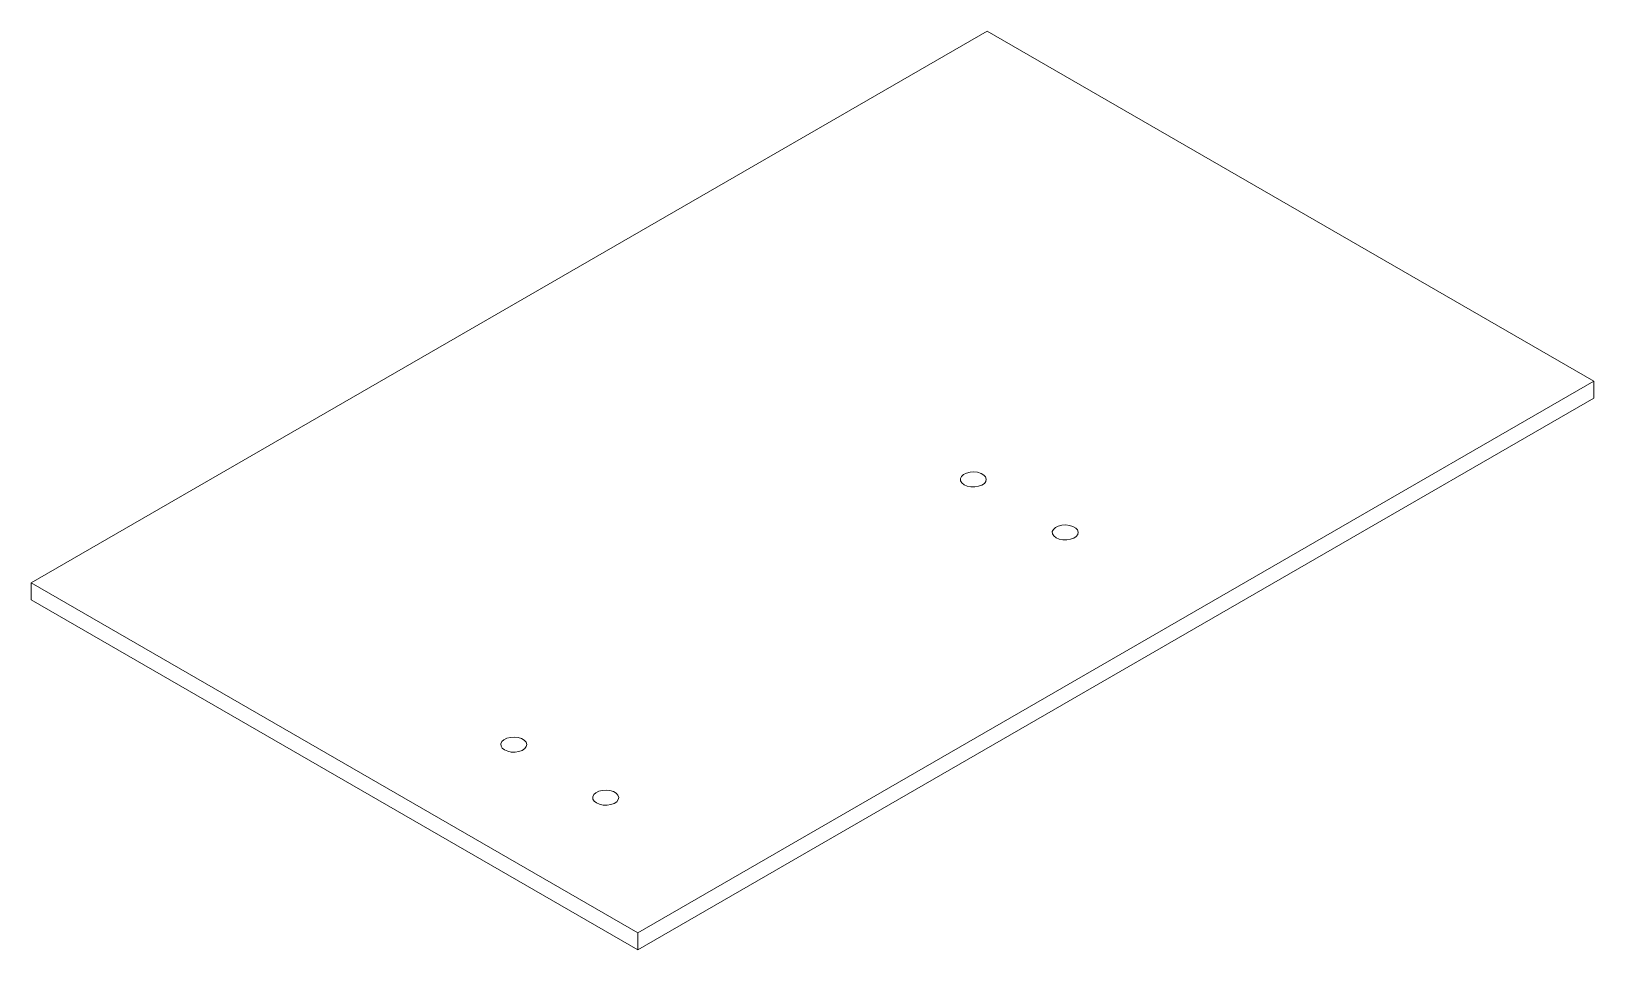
# Paper-space layout '_Isométrique' of a CAD drawing. Header units: millimetres. Extents: x -60 to 60, y -35 to 36.
import ezdxf

# ---------------------------------------------------------------- set-up
doc = ezdxf.new("R2010")
doc.units = ezdxf.units.MM

psp = doc.layouts.new('_Isométrique')

# ---------------------------------------------------------------- linework, layer by layer
at = {"color": 7, "linetype": 'Continuous', "lineweight": 15}
for p, q in [((13.44, 35.99), (-60.1, -6.46)), ((60.1, 9.05), (13.44, 35.99)), ((-13.44, -33.4), (60.1, 9.05)), ((60.1, 9.05), (60.1, 7.76)), ((-13.44, -34.7), (60.1, 7.76)), ((-60.1, -6.46), (-60.1, -7.76)), ((-60.1, -6.46), (-13.44, -33.4)), ((-60.1, -7.76), (-13.44, -34.7)), ((-13.44, -33.4), (-13.44, -34.7))]:
    psp.add_line(p, q, dxfattribs=at)
at = {"color": 7, "linetype": 'Continuous', "lineweight": 15, "flags": 128}
for points in [[(11.67, 1.09), (11.91, 0.99), (12.19, 0.93), (12.49, 0.93), (12.77, 0.97), (13.03, 1.06), (13.22, 1.19), (13.34, 1.35), (13.37, 1.52), (13.32, 1.69), (13.18, 1.84), (12.97, 1.96), (12.7, 2.05), (12.41, 2.08), (12.12, 2.06), (11.84, 1.99), (11.62, 1.88), (11.46, 1.73), (11.38, 1.56), (11.39, 1.39), (11.49, 1.23), (11.67, 1.09)], [(18.74, -2.99), (18.98, -3.09), (19.26, -3.15), (19.56, -3.16), (19.85, -3.11), (20.1, -3.02), (20.29, -2.89), (20.41, -2.73), (20.44, -2.56), (20.39, -2.39), (20.25, -2.24), (20.04, -2.12), (19.78, -2.04), (19.48, -2), (19.19, -2.02), (18.91, -2.09), (18.69, -2.21), (18.53, -2.35), (18.45, -2.52), (18.46, -2.69), (18.56, -2.85), (18.74, -2.99)], [(-23.69, -19.32), (-23.45, -19.42), (-23.17, -19.48), (-22.87, -19.48), (-22.58, -19.44), (-22.33, -19.35), (-22.13, -19.22), (-22.02, -19.06), (-21.98, -18.89), (-22.04, -18.72), (-22.18, -18.57), (-22.39, -18.45), (-22.65, -18.36), (-22.94, -18.33), (-23.24, -18.35), (-23.51, -18.42), (-23.74, -18.53), (-23.9, -18.68), (-23.97, -18.85), (-23.96, -19.02), (-23.87, -19.18), (-23.69, -19.32)], [(-16.62, -23.4), (-16.38, -23.5), (-16.1, -23.56), (-15.8, -23.57), (-15.51, -23.52), (-15.26, -23.43), (-15.06, -23.3), (-14.94, -23.14), (-14.91, -22.97), (-14.97, -22.8), (-15.11, -22.65), (-15.32, -22.53), (-15.58, -22.45), (-15.87, -22.41), (-16.17, -22.43), (-16.44, -22.5), (-16.67, -22.62), (-16.83, -22.76), (-16.9, -22.93), (-16.89, -23.1), (-16.79, -23.26), (-16.62, -23.4)]]:
    psp.add_lwpolyline(points, dxfattribs=at)

doc.saveas('drawing.dxf')
